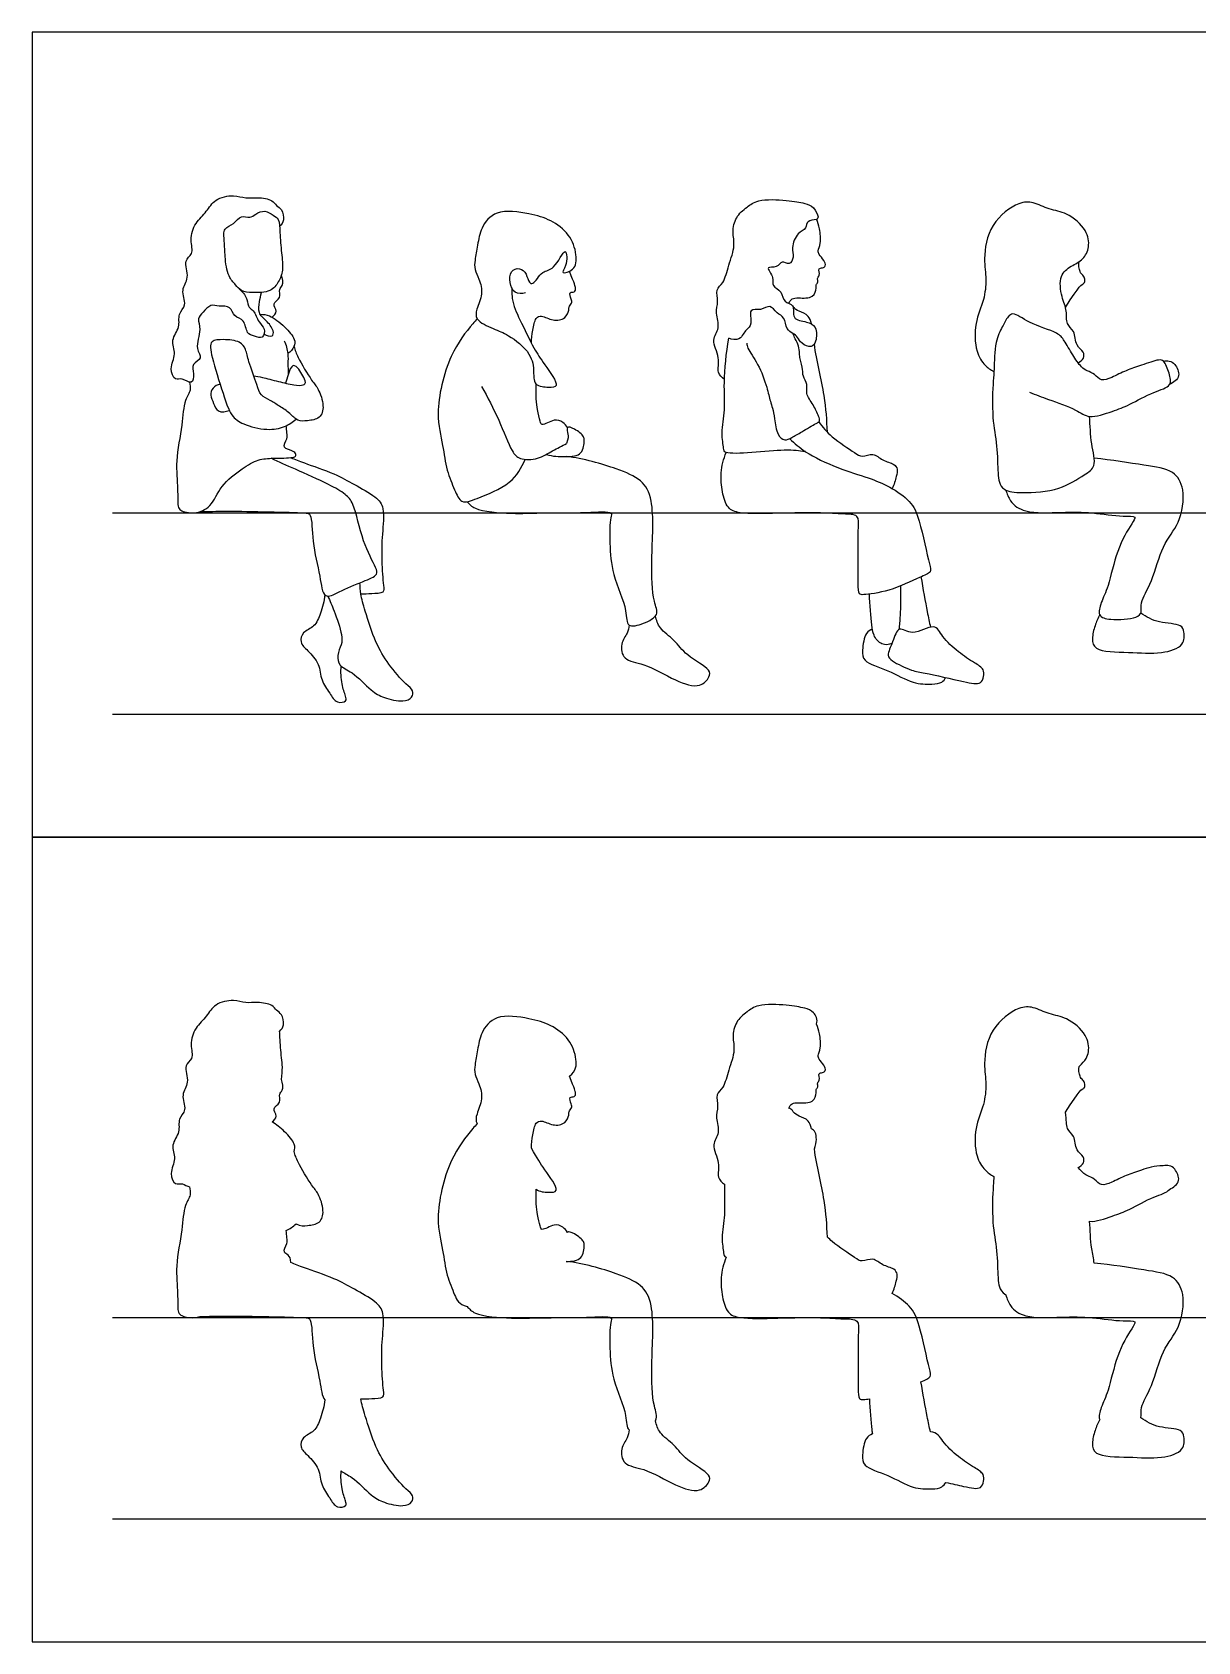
# Model space of a CAD drawing. Header units: millimetres. Extents: x 11.2 to 50.9, y -0.3 to 14.1.
# Drawn here: x 24.38 to 26.587, y 4.306 to 7.354 of the extents above; entities that cross this region are included whole.
import ezdxf

# ---------------------------------------------------------------- set-up
doc = ezdxf.new("R2010")
doc.units = ezdxf.units.MM
for name, color, linetype, true_color in [('AG-DIAGRAM', 7, 'Continuous', 0xfecc66), ('AG-GUIDE', 7, 'Continuous', 0xcccccc), ('AG-OUTLINE', 7, 'Continuous', 0x8000ff), ('AG-PEOPLE', 7, 'Continuous', 0x66ccff), ('X-VPRT', 6, 'Continuous', 0xff00ff)]:
    doc.layers.add(name, color=color, linetype=linetype, true_color=true_color)

msp = doc.modelspace()

# ---------------------------------------------------------------- linework, layer by layer
at = {"layer": 'AG-DIAGRAM'}
for p, q in [((24.5327, 6.0628), (30.246, 6.0628)), ((24.5327, 4.5388), (30.246, 4.5388))]:
    msp.add_line(p, q, dxfattribs=at)
at = {"layer": 'AG-GUIDE'}
for p, q in [((24.5327, 6.4438), (30.246, 6.4438)), ((24.5327, 4.9198), (30.246, 4.9198))]:
    msp.add_line(p, q, dxfattribs=at)
at = {"layer": 'AG-OUTLINE'}
for points, knots in [([(24.8489, 5.4619), (24.8523, 5.4653), (24.8588, 5.4735), (24.854, 5.4948), (24.8424, 5.5011), (24.8353, 5.5134), (24.8067, 5.5177), (24.7847, 5.5147), (24.7617, 5.5228), (24.7254, 5.5153), (24.7113, 5.4896), (24.6881, 5.4694), (24.6783, 5.4376), (24.687, 5.4093), (24.6654, 5.3982), (24.6801, 5.3641), (24.66, 5.3428), (24.6749, 5.3127), (24.6549, 5.2966), (24.6619, 5.2706), (24.6413, 5.2473), (24.6545, 5.2203), (24.6391, 5.1946), (24.6499, 5.169), (24.6635, 5.176), (24.6741, 5.1683), (24.678, 5.1672)], [-11.726456, -11.726456, -11.726456, -11.726456, -11.509169, -11.257036, -11.055229, -10.849637, -10.55158, -10.279229, -10.000202, -9.666625, -9.363509, -9.04881, -8.72272, -8.43186, -8.192067, -7.87464, -7.584102, -7.283149, -7.0217, -6.742921, -6.443551, -6.151564, -5.844576, -5.583338, -5.377311, -5.193443, -5.193443, -5.193443, -5.193443]), ([(25.398, 5.3773), (25.4104, 5.3873), (25.4123, 5.4101), (25.3987, 5.4485), (25.3621, 5.4755), (25.3221, 5.4867), (25.258, 5.4963), (25.2293, 5.4602), (25.224, 5.4277), (25.2186, 5.3985), (25.2169, 5.3824), (25.2236, 5.3688), (25.23, 5.353), (25.2342, 5.334), (25.2217, 5.3062), (25.2195, 5.2925), (25.2231, 5.2871)], [3.245458, 3.245458, 3.245458, 3.245458, 3.557553, 3.92837, 4.311233, 4.697438, 5.151511, 5.522004, 5.860472, 6.174815, 6.423898, 6.631162, 6.631162, 6.940778, 7.261628, 7.512096, 7.512096, 7.512096, 7.512096]), ([(25.8656, 5.4757), (25.8681, 5.4846), (25.8605, 5.4998), (25.8425, 5.5066), (25.8111, 5.5117), (25.7555, 5.5149), (25.7313, 5.497), (25.712, 5.4811), (25.7053, 5.4516), (25.7122, 5.4253), (25.6987, 5.3891), (25.6909, 5.3554), (25.6737, 5.3429), (25.6802, 5.319), (25.6733, 5.298), (25.6841, 5.2692), (25.6641, 5.2473), (25.6844, 5.2139), (25.6756, 5.1853), (25.6864, 5.1759), (25.691, 5.1723)], [-5.666996, -5.666996, -5.666996, -5.666996, -5.400952, -5.13649, -4.784485, -4.399247, -4.13331, -3.779864, -3.434209, -3.128788, -2.749386, -2.39143, -2.131269, -1.848256, -1.559877, -1.238622, -0.9357, -0.574819, -0.255823, 0, 0, 0, 0]), ([(26.3628, 5.3955), (26.3752, 5.4066), (26.3832, 5.4236), (26.3782, 5.4568), (26.3402, 5.4893), (26.3065, 5.4932), (26.276, 5.509), (26.2464, 5.5091), (26.1912, 5.468), (26.181, 5.4016), (26.1877, 5.3624), (26.1833, 5.3222), (26.1638, 5.2794), (26.1654, 5.226), (26.1831, 5.1987), (26.1952, 5.1904), (26.2014, 5.1872)], [2.890853, 2.890853, 2.890853, 2.890853, 3.214872, 3.576502, 4.018554, 4.396553, 4.763483, 5.101546, 5.616791, 6.136777, 6.542815, 6.943063, 7.388303, 7.853242, 8.211267, 8.505329, 8.505329, 8.505329, 8.505329]), ([(24.8521, 5.3705), (24.8552, 5.389), (24.8524, 5.4125), (24.8494, 5.4424), (24.8491, 5.4583), (24.8489, 5.4619)], [1.0423197, 1.0423197, 1.0423197, 1.0423197, 1.4128701, 1.8143079, 1.9465534, 1.9465534, 1.9465534, 1.9465534]), ([(25.8129, 5.3166), (25.8142, 5.3198), (25.8187, 5.3265), (25.8319, 5.3272), (25.8603, 5.3247), (25.8655, 5.3452), (25.8636, 5.3515), (25.8698, 5.3568), (25.8653, 5.3638), (25.8732, 5.3688), (25.8676, 5.3836), (25.8771, 5.383), (25.8841, 5.3873), (25.8797, 5.3987), (25.8699, 5.4085), (25.8677, 5.4163), (25.8745, 5.4307), (25.8716, 5.4579), (25.8679, 5.4698), (25.8656, 5.4757)], [0, 0, 0, 0, 0.190342, 0.405897, 0.708644, 0.95411, 1.102033, 1.253691, 1.402177, 1.563909, 1.770117, 1.92412, 2.077811, 2.271311, 2.496061, 2.654726, 2.885484, 3.195786, 3.45692, 3.45692, 3.45692, 3.45692]), ([(26.3369, 5.3087), (26.3634, 5.352), (26.3729, 5.3521), (26.3747, 5.3626), (26.3695, 5.3699), (26.363, 5.3761), (26.3614, 5.3894), (26.3628, 5.3955)], [0, 0, 0, 0, 0.433533, 0.812742, 1.194086, 1.585863, 2.155226, 2.155226, 2.155226, 2.155226]), ([(24.8344, 5.2903), (24.838, 5.2931), (24.8468, 5.3011), (24.8324, 5.3166), (24.8535, 5.3257), (24.8461, 5.3441), (24.8562, 5.3491), (24.8549, 5.3643), (24.8521, 5.3705)], [0, 0, 0, 0, 0.211976, 0.428485, 0.659012, 0.883193, 1.051899, 1.309487, 1.309487, 1.309487, 1.309487]), ([(25.3258, 5.2409), (25.3257, 5.2493), (25.3278, 5.2649), (25.3323, 5.2893), (25.3457, 5.2945), (25.3659, 5.282), (25.3903, 5.2861), (25.3971, 5.3031), (25.3957, 5.3096), (25.4029, 5.3169), (25.4012, 5.3241), (25.3959, 5.3391), (25.4082, 5.3365), (25.4102, 5.3461), (25.4074, 5.352), (25.398, 5.3773)], [0, 0, 0, 0, 0.341544, 0.667362, 0.891973, 1.215974, 1.539426, 1.809377, 1.979704, 2.179602, 2.369563, 2.60482, 2.792399, 2.97851, 3.195442, 3.195442, 3.195442, 3.195442]), ([(25.8211, 5.3092), (25.8209, 5.3102), (25.8195, 5.3138), (25.8158, 5.3155), (25.8129, 5.3166)], [-9.1586761, -9.1586761, -9.1586761, -9.1586761, -9.1167325, -8.9875516, -8.9875516, -8.9875516, -8.9875516]), ([(25.8559, 5.2775), (25.8545, 5.2835), (25.8496, 5.2965), (25.8318, 5.3001), (25.8248, 5.3065), (25.8211, 5.3092)], [1.3701373, 1.3701373, 1.3701373, 1.3701373, 1.5317293, 1.7974718, 2.0190786, 2.0190786, 2.0190786, 2.0190786]), ([(26.3606, 5.204), (26.3647, 5.2057), (26.3725, 5.212), (26.3722, 5.2258), (26.3548, 5.236), (26.3556, 5.265), (26.3366, 5.2765), (26.3393, 5.2934), (26.3369, 5.3087)], [0, 0, 0, 0, 0.245242, 0.469407, 0.751975, 1.093587, 1.38472, 1.70863, 1.70863, 1.70863, 1.70863]), ([(24.8761, 5.2345), (24.878, 5.2389), (24.8785, 5.2496), (24.8602, 5.2714), (24.8421, 5.286), (24.8344, 5.2903)], [-1.106599, -1.106599, -1.106599, -1.106599, -0.8951604, -0.5818001, -0.3003536, -0.3003536, -0.3003536, -0.3003536]), ([(25.2231, 5.2871), (25.2203, 5.2843), (25.205, 5.2668), (25.1669, 5.2185), (25.1421, 5.109), (25.1585, 5.0497), (25.164, 5.0003), (25.1796, 4.9651), (25.1879, 4.9448), (25.2038, 4.9409)], [3.49034, 3.49034, 3.49034, 3.49034, 3.606927, 4.125831, 4.759623, 5.232963, 5.651479, 6.031763, 6.33644, 6.33644, 6.33644, 6.33644]), ([(25.8613, 5.2392), (25.866, 5.2523), (25.8663, 5.2686), (25.8588, 5.2758), (25.8559, 5.2775)], [-10.344444, -10.344444, -10.344444, -10.344444, -9.9825927, -9.8191958, -9.8191958, -9.8191958, -9.8191958]), ([(24.8799, 5.0973), (24.8888, 5.0929), (24.9017, 5.0941), (24.9268, 5.0974), (24.9341, 5.1229), (24.9226, 5.1555), (24.9092, 5.1697), (24.8823, 5.2143), (24.8783, 5.2275), (24.8761, 5.2345)], [2.936165, 2.936165, 2.936165, 2.936165, 3.187736, 3.469323, 3.750444, 4.0864, 4.359098, 4.775023, 5.051033, 5.051033, 5.051033, 5.051033]), ([(25.3346, 5.163), (25.3412, 5.158), (25.3577, 5.1568), (25.3822, 5.1576), (25.3478, 5.2039), (25.337, 5.2204), (25.3258, 5.2409)], [5.622576, 5.622576, 5.622576, 5.622576, 5.880259, 6.108962, 6.523299, 6.909915, 6.909915, 6.909915, 6.909915]), ([(25.8861, 5.0723), (25.8849, 5.0956), (25.8827, 5.1416), (25.8657, 5.2079), (25.8613, 5.2392)], [0, 0, 0, 0, 0.498811, 1.093343, 1.093343, 1.093343, 1.093343]), ([(26.2014, 5.1872), (26.201, 5.1813), (26.1994, 5.1666), (26.1969, 5.0973), (26.208, 5.0497), (26.2085, 4.9963), (26.2108, 4.9784), (26.2161, 4.9677), (26.2239, 4.9627)], [8.910791, 8.910791, 8.910791, 8.910791, 9.156334, 9.691961, 10.170052, 10.630499, 10.904239, 11.165658, 11.165658, 11.165658, 11.165658]), ([(26.5219, 5.2072), (26.5051, 5.2081), (26.4796, 5.1983), (26.4521, 5.1901), (26.4256, 5.1763), (26.4043, 5.1678), (26.3925, 5.1828), (26.3777, 5.1883), (26.3707, 5.1928), (26.3606, 5.204)], [3.447909, 3.447909, 3.447909, 3.447909, 3.870024, 4.274155, 4.674339, 4.9989, 5.29411, 5.579377, 5.847013, 5.847013, 5.847013, 5.847013]), ([(26.5336, 5.1626), (26.5377, 5.1642), (26.545, 5.1695), (26.5544, 5.1793), (26.5454, 5.2024), (26.5336, 5.208), (26.5255, 5.2081), (26.5219, 5.2072)], [-1.1844, -1.1844, -1.1844, -1.1844, -0.953411, -0.733993, -0.437212, -0.212738, 0, 0, 0, 0]), ([(24.678, 5.1672), (24.6793, 5.1624), (24.6817, 5.1512), (24.6669, 5.1318), (24.6651, 5.0841), (24.6505, 5.0187), (24.6569, 4.9676), (24.655, 4.9328), (24.6608, 4.923), (24.6809, 4.9181), (24.6943, 4.9207), (24.6978, 4.9218)], [0, 0, 0, 0, 0.220991, 0.487954, 0.880535, 1.354433, 1.773886, 2.098309, 2.273328, 2.563596, 2.671734, 2.671734, 2.671734, 2.671734]), ([(25.3937, 5.0811), (25.3916, 5.085), (25.3854, 5.092), (25.3689, 5.0993), (25.3447, 5.0823), (25.3416, 5.0948), (25.3357, 5.1164), (25.3338, 5.1412), (25.3346, 5.163)], [0, 0, 0, 0, 0.218219, 0.464065, 0.757653, 0.923521, 1.2073, 1.589446, 1.589446, 1.589446, 1.589446]), ([(25.691, 5.1723), (25.6906, 5.147), (25.6936, 5.116), (25.6843, 5.0727), (25.6897, 5.043), (25.69, 5.0356), (25.6944, 5.0341)], [-2.376595, -2.376595, -2.376595, -2.376595, -1.932674, -1.525029, -1.195396, -1.005529, -1.005529, -1.005529, -1.005529]), ([(26.3826, 5.1022), (26.3945, 5.1011), (26.4267, 5.1126), (26.4585, 5.1237), (26.5012, 5.1492), (26.5291, 5.1561), (26.5336, 5.1626)], [1.205127, 1.205127, 1.205127, 1.205127, 1.622742, 2.003065, 2.455544, 2.815055, 2.815055, 2.815055, 2.815055]), ([(26.3912, 5.023), (26.3903, 5.0313), (26.3838, 5.0583), (26.3836, 5.085), (26.3826, 5.1022)], [12.9644962, 12.9644962, 12.9644962, 12.9644962, 13.2122747, 13.6689873, 13.6689873, 13.6689873, 13.6689873]), ([(24.8698, 5.0242), (24.8704, 5.0389), (24.8505, 5.0407), (24.8647, 5.0604), (24.8624, 5.0708), (24.8621, 5.0802), (24.8614, 5.0847)], [4.621236, 4.621236, 4.621236, 4.621236, 4.980573, 5.307881, 5.577554, 5.875663, 5.875663, 5.875663, 5.875663]), ([(25.3916, 5.0262), (25.4026, 5.0263), (25.4236, 5.028), (25.426, 5.0566), (25.4256, 5.0643), (25.409, 5.079), (25.3955, 5.0833), (25.3937, 5.0811)], [0.360427, 0.360427, 0.360427, 0.360427, 0.664848, 0.944227, 1.104119, 1.376343, 1.590952, 1.590952, 1.590952, 1.590952]), ([(26.0087, 4.9657), (26.0123, 4.9729), (26.0167, 4.988), (26.0195, 5.0022), (26.0124, 5.0137), (25.9896, 5.0178), (25.9734, 5.0349), (25.951, 5.0239), (25.937, 5.0347), (25.9032, 5.056), (25.8889, 5.0695), (25.8861, 5.0723)], [-2.580484, -2.580484, -2.580484, -2.580484, -2.287124, -2.065512, -1.865917, -1.583523, -1.306072, -1.038569, -0.798274, -0.369231, -0.255051, -0.255051, -0.255051, -0.255051]), ([(25.6944, 5.0341), (25.6893, 5.0219), (25.6828, 4.9958), (25.6861, 4.9603), (25.6956, 4.9272), (25.7225, 4.917), (25.7937, 4.9189), (25.8716, 4.9208), (25.9131, 4.917), (25.9467, 4.9178), (25.9441, 4.8888), (25.9442, 4.8445), (25.9442, 4.7893), (25.9448, 4.7648), (25.9526, 4.7646), (25.9616, 4.7654), (25.966, 4.766)], [-9.150335, -9.150335, -9.150335, -9.150335, -8.774698, -8.414053, -8.081251, -7.78557, -7.280393, -6.743749, -6.350392, -6.047385, -5.769308, -5.358027, -4.902999, -4.637242, -4.468983, -4.342406, -4.342406, -4.342406, -4.342406]), ([(25.0027, 4.7659), (25.0095, 4.7657), (25.0216, 4.7668), (25.048, 4.7668), (25.0447, 4.7843), (25.0415, 4.8313), (25.0423, 4.8777), (25.0489, 4.9284), (25.0309, 4.9518), (24.9885, 4.974), (24.9539, 4.9946), (24.8952, 5.0138), (24.8784, 5.0208), (24.8698, 5.0242)], [-3.727956, -3.727956, -3.727956, -3.727956, -3.469058, -3.204562, -3.00198, -2.609917, -2.202536, -1.806239, -1.509386, -1.122597, -0.743984, -0.301656, 0, 0, 0, 0]), ([(25.5604, 4.7244), (25.5648, 4.734), (25.5542, 4.7556), (25.5517, 4.8317), (25.5598, 4.9413), (25.5348, 4.9839), (25.4848, 5.0048), (25.4239, 5.0229), (25.3916, 5.0262)], [4.473705, 4.473705, 4.473705, 4.473705, 4.76844, 5.288501, 5.906772, 6.292575, 6.71223, 7.290959, 7.290959, 7.290959, 7.290959]), ([(26.4792, 4.7298), (26.481, 4.7366), (26.4773, 4.7518), (26.5018, 4.7876), (26.5199, 4.8622), (26.5551, 4.8984), (26.5647, 4.9637), (26.5416, 5.0024), (26.4875, 5.009), (26.4242, 5.0201), (26.3912, 5.023)], [5.06158, 5.06158, 5.06158, 5.06158, 5.321966, 5.722078, 6.15485, 6.59153, 7.079137, 7.4602, 7.922338, 8.460057, 8.460057, 8.460057, 8.460057]), ([(25.2038, 4.9409), (25.2085, 4.9362), (25.2175, 4.9235), (25.2919, 4.9174), (25.3418, 4.9202), (25.4236, 4.9193), (25.4807, 4.9237), (25.4738, 4.9087), (25.4739, 4.8583), (25.4773, 4.8037), (25.5077, 4.7387), (25.5052, 4.7112), (25.5108, 4.7071)], [0, 0, 0, 0, 0.259227, 0.738816, 1.168228, 1.706862, 2.100233, 2.270118, 2.672548, 3.118304, 3.609754, 3.913606, 3.913606, 3.913606, 3.913606]), ([(26.0632, 4.7985), (26.0716, 4.802), (26.0842, 4.8069), (26.0776, 4.8252), (26.0615, 4.9064), (26.0457, 4.9412), (26.0207, 4.9588), (26.0087, 4.9657)], [-3.553733, -3.553733, -3.553733, -3.553733, -3.295725, -3.062938, -2.52017, -2.132901, -1.774455, -1.774455, -1.774455, -1.774455]), ([(26.2239, 4.9627), (26.2258, 4.9559), (26.2332, 4.9374), (26.2619, 4.9176), (26.3312, 4.9213), (26.3858, 4.9214), (26.4411, 4.912), (26.4737, 4.9151), (26.4597, 4.8961), (26.4339, 4.8524), (26.4185, 4.7791), (26.4045, 4.752), (26.3991, 4.7326), (26.4016, 4.727)], [0.082715, 0.082715, 0.082715, 0.082715, 0.319246, 0.678247, 1.188924, 1.669118, 2.137363, 2.426393, 2.655899, 3.102576, 3.525056, 3.869363, 4.15842, 4.15842, 4.15842, 4.15842]), ([(24.6978, 4.9218), (24.7155, 4.9224), (24.7443, 4.9237), (24.8925, 4.9206), (24.9106, 4.9183), (24.9095, 4.8611), (24.9253, 4.8063), (24.9289, 4.7698), (24.9345, 4.7644)], [0, 0, 0, 0, 0.418277, 1.103751, 1.314226, 1.715721, 2.186521, 2.513192, 2.513192, 2.513192, 2.513192]), ([(26.0812, 4.7033), (26.079, 4.7131), (26.0747, 4.7327), (26.0666, 4.7765), (26.0632, 4.7985)], [-0.8156711, -0.8156711, -0.8156711, -0.8156711, -0.4879871, 0, 0, 0, 0]), ([(24.9345, 4.7644), (24.9333, 4.7526), (24.9267, 4.7302), (24.9162, 4.7033), (24.8922, 4.6952), (24.8858, 4.6736), (24.9031, 4.6584), (24.9255, 4.6341), (24.926, 4.6023), (24.9438, 4.5794), (24.9551, 4.5582), (24.9767, 4.562), (24.9736, 4.5738), (24.9653, 4.5964), (24.9645, 4.6184), (24.9654, 4.6297)], [0, 0, 0, 0, 0.342366, 0.641843, 0.917183, 1.157609, 1.421065, 1.746866, 2.061937, 2.370125, 2.640354, 2.865532, 3.035199, 3.317185, 3.65041, 3.65041, 3.65041, 3.65041]), ([(24.9654, 4.6297), (24.9704, 4.6251), (24.9896, 4.6179), (25.0213, 4.5824), (25.0456, 4.5693), (25.0813, 4.5608), (25.1005, 4.5687), (25.1028, 4.5844), (25.0855, 4.5957), (25.0537, 4.6346), (25.0297, 4.6734), (25.0111, 4.7326), (25.0043, 4.7566), (25.0027, 4.7659)], [1.507328, 1.507328, 1.507328, 1.507328, 1.76925, 2.167562, 2.476063, 2.81666, 3.061183, 3.256432, 3.502836, 3.90522, 4.304616, 4.753817, 5.084867, 5.084867, 5.084867, 5.084867]), ([(25.966, 4.766), (25.9655, 4.7465), (25.9693, 4.7171), (25.9708, 4.702), (25.9711, 4.6996)], [-1.2658916, -1.2658916, -1.2658916, -1.2658916, -0.8096652, -0.7121604, -0.7121604, -0.7121604, -0.7121604]), ([(25.5108, 4.7071), (25.5098, 4.702), (25.5082, 4.6912), (25.4927, 4.6722), (25.4992, 4.6383), (25.5419, 4.6355), (25.5957, 4.6018), (25.6435, 4.5862), (25.6634, 4.608), (25.6645, 4.625), (25.6171, 4.649), (25.5982, 4.6788), (25.5671, 4.6997), (25.5623, 4.7165), (25.5604, 4.7244)], [0, 0, 0, 0, 0.227938, 0.506729, 0.805037, 1.158823, 1.629547, 2.022167, 2.301804, 2.507844, 2.910231, 3.266289, 3.606892, 3.891521, 3.891521, 3.891521, 3.891521]), ([(26.4016, 4.727), (26.398, 4.7203), (26.3922, 4.7062), (26.3862, 4.6819), (26.3917, 4.6558), (26.4596, 4.6567), (26.5152, 4.6514), (26.5623, 4.6659), (26.5621, 4.6941), (26.5564, 4.7103), (26.5117, 4.7097), (26.4903, 4.7229), (26.4792, 4.7298)], [0, 0, 0, 0, 0.292828, 0.597827, 0.868491, 1.345528, 1.830144, 2.225585, 2.518394, 2.745866, 3.132338, 3.516288, 3.516288, 3.516288, 3.516288]), ([(25.9711, 4.6996), (25.9669, 4.6975), (25.9567, 4.6932), (25.9515, 4.6594), (25.953, 4.6363), (26.0033, 4.6223), (26.0458, 4.5956), (26.0825, 4.5948), (26.103, 4.5972), (26.1082, 4.6045), (26.1102, 4.6078)], [0, 0, 0, 0, 0.224328, 0.562881, 0.828417, 1.239177, 1.673381, 2.029241, 2.28993, 2.492911, 2.492911, 2.492911, 2.492911]), ([(26.1102, 4.6078), (26.1218, 4.6052), (26.1512, 4.5985), (26.1771, 4.5932), (26.1819, 4.6099), (26.1833, 4.6246), (26.1627, 4.6364), (26.1332, 4.656), (26.104, 4.683), (26.0945, 4.7029), (26.0812, 4.7033)], [-4.214813, -4.214813, -4.214813, -4.214813, -3.979927, -3.633829, -3.412934, -3.192774, -2.911749, -2.539686, -2.146019, -1.836282, -1.836282, -1.836282, -1.836282])]:
    msp.add_open_spline(points, degree=3, knots=knots, dxfattribs=at)
msp.add_open_spline([(24.8614, 5.0847), (24.8683, 5.088), (24.8744, 5.0923), (24.8799, 5.0973)], degree=3, dxfattribs=at)
at = {"layer": 'AG-PEOPLE'}
for points, knots in [([(24.7724, 6.8677), (24.7808, 6.8597), (24.7885, 6.8488), (24.7891, 6.8315), (24.8011, 6.8276), (24.808, 6.804), (24.8224, 6.7941), (24.8184, 6.772), (24.8006, 6.7786), (24.7851, 6.7826), (24.784, 6.8105), (24.7614, 6.8139), (24.7569, 6.8365), (24.7342, 6.8339), (24.7177, 6.8398), (24.7041, 6.8233), (24.6916, 6.8114), (24.7022, 6.7906), (24.6868, 6.7555), (24.7056, 6.7361), (24.6804, 6.726), (24.6879, 6.7082), (24.6837, 6.6841), (24.6646, 6.7006), (24.6499, 6.693), (24.6391, 6.7186), (24.6545, 6.7443), (24.6413, 6.7713), (24.6619, 6.7946), (24.6549, 6.8206), (24.6749, 6.8367), (24.66, 6.8668), (24.6801, 6.8881), (24.6654, 6.9222), (24.687, 6.9333), (24.6783, 6.9616), (24.6881, 6.9934), (24.7113, 7.0136), (24.7254, 7.0393), (24.7617, 7.0468), (24.7847, 7.0387), (24.8067, 7.0417), (24.8353, 7.0374), (24.8424, 7.0251), (24.854, 7.0188), (24.8588, 6.9975), (24.8523, 6.9893), (24.8489, 6.9859)], [0, 0, 0, 0, 0.258252, 0.480818, 0.666477, 0.941068, 1.177803, 1.40259, 1.623732, 1.844538, 2.117931, 2.367483, 2.611451, 2.86481, 3.094872, 3.346804, 3.570602, 3.827302, 4.171792, 4.420315, 4.662143, 4.903182, 5.136944, 5.377311, 5.583338, 5.844576, 6.151564, 6.443551, 6.742921, 7.0217, 7.283149, 7.584102, 7.87464, 8.192067, 8.43186, 8.72272, 9.04881, 9.363509, 9.666625, 10.000202, 10.279229, 10.55158, 10.849637, 11.055229, 11.257036, 11.509169, 11.726456, 11.726456, 11.726456, 11.726456]), ([(24.7765, 6.8649), (24.7819, 6.8619), (24.7987, 6.8604), (24.832, 6.8607), (24.8474, 6.881), (24.8563, 6.9035), (24.8524, 6.9365), (24.8488, 6.9727), (24.8491, 7.0001), (24.8363, 7.0073), (24.8216, 7.0179), (24.803, 7.0104), (24.793, 7.0009), (24.7747, 7.0087), (24.7632, 6.9892), (24.7408, 6.9843), (24.7449, 6.9563), (24.7449, 6.9298), (24.75, 6.8913), (24.7653, 6.8761), (24.7719, 6.8674), (24.7765, 6.8649)], [0, 0, 0, 0, 0.270934, 0.594835, 0.870296, 1.146835, 1.474556, 1.829593, 2.114691, 2.321187, 2.556756, 2.801625, 3.007464, 3.232882, 3.487184, 3.737608, 4.01336, 4.322233, 4.672614, 4.934479, 5.15888, 5.15888, 5.15888, 5.15888]), ([(25.3143, 6.8601), (25.308, 6.8585), (25.2922, 6.8583), (25.2838, 6.8794), (25.2845, 6.9019), (25.3038, 6.9094), (25.3172, 6.8967), (25.3198, 6.8798), (25.3301, 6.8752), (25.3459, 6.9044), (25.3692, 6.9014), (25.3928, 6.9565), (25.3936, 6.9106), (25.3791, 6.8949), (25.4097, 6.9029), (25.4123, 6.9341), (25.3987, 6.9725), (25.3621, 6.9995), (25.3221, 7.0107), (25.258, 7.0203), (25.2293, 6.9842), (25.224, 6.9517), (25.2186, 6.9225), (25.2169, 6.9064), (25.2236, 6.8928), (25.23, 6.877), (25.2342, 6.858), (25.2217, 6.8302), (25.2181, 6.8081), (25.2554, 6.7913), (25.2823, 6.7816), (25.3261, 6.7476), (25.3308, 6.712), (25.3293, 6.6954), (25.3346, 6.687)], [0, 0, 0, 0, 0.258634, 0.522155, 0.787809, 1.021653, 1.258926, 1.495925, 1.647492, 1.95451, 2.23712, 2.590086, 2.89116, 3.110344, 3.36385, 3.675743, 4.04632, 4.428935, 4.814889, 5.268668, 5.638921, 5.977169, 6.291309, 6.54023, 6.74736, 6.74736, 7.056775, 7.377417, 7.627723, 7.975926, 8.307081, 8.72923, 9.077784, 9.329612, 9.329612, 9.329612, 9.329612]), ([(25.691, 6.6963), (25.6864, 6.6999), (25.6756, 6.7093), (25.6844, 6.7379), (25.6641, 6.7713), (25.6841, 6.7932), (25.6733, 6.822), (25.6802, 6.843), (25.6737, 6.8669), (25.6909, 6.8794), (25.6987, 6.9131), (25.7122, 6.9493), (25.7053, 6.9756), (25.712, 7.0051), (25.7313, 7.021), (25.7555, 7.0389), (25.8111, 7.0357), (25.8425, 7.0306), (25.8605, 7.0238), (25.8703, 7.0043), (25.8654, 6.9978), (25.8459, 6.9983), (25.8468, 6.9809), (25.8282, 6.9745), (25.8171, 6.9457), (25.8236, 6.9296), (25.815, 6.9108), (25.7987, 6.9232), (25.7919, 6.9061), (25.7663, 6.9121), (25.7866, 6.8889), (25.7791, 6.8728), (25.8014, 6.8639), (25.8019, 6.8411), (25.8259, 6.8399), (25.817, 6.8088), (25.8474, 6.8063), (25.8664, 6.7973), (25.8658, 6.7684), (25.8564, 6.7554), (25.836, 6.7636), (25.8307, 6.7763), (25.8239, 6.7813), (25.8207, 6.7836)], [0, 0, 0, 0, 0.250056, 0.561861, 0.914606, 1.210699, 1.524712, 1.80659, 2.083223, 2.337519, 2.687406, 3.058254, 3.35679, 3.694653, 4.04013, 4.300073, 4.676626, 5.020695, 5.279196, 5.539242, 5.684989, 5.923726, 6.136204, 6.38636, 6.703314, 6.956307, 7.183709, 7.402022, 7.624515, 7.856594, 8.122216, 8.353251, 8.613078, 8.873904, 9.116733, 9.396775, 9.692147, 9.956068, 10.259179, 10.474976, 10.729739, 10.950614, 11.156413, 11.156413, 11.156413, 11.156413]), ([(26.3606, 6.728), (26.3647, 6.7297), (26.3725, 6.736), (26.3722, 6.7498), (26.3548, 6.76), (26.3556, 6.789), (26.3366, 6.8005), (26.3409, 6.8273), (26.3284, 6.8521), (26.324, 6.8936), (26.347, 6.9115), (26.3713, 6.9224), (26.3832, 6.9476), (26.3782, 6.9808), (26.3402, 7.0133), (26.3065, 7.0172), (26.276, 7.033), (26.2464, 7.0331), (26.1912, 6.992), (26.181, 6.9256), (26.1877, 6.8864), (26.1833, 6.8462), (26.1638, 6.8034), (26.1654, 6.75), (26.1831, 6.7227), (26.1952, 6.7144), (26.2014, 6.7112)], [0, 0, 0, 0, 0.232177, 0.4444, 0.711915, 1.035329, 1.310952, 1.617607, 1.958511, 2.349729, 2.674812, 2.997462, 3.315328, 3.670091, 4.10375, 4.474571, 4.834534, 5.166177, 5.67164, 6.181751, 6.580079, 6.972727, 7.409513, 7.865624, 8.216851, 8.505329, 8.505329, 8.505329, 8.505329]), ([(25.8129, 6.8406), (25.8142, 6.8438), (25.8187, 6.8505), (25.8319, 6.8512), (25.8603, 6.8487), (25.8655, 6.8692), (25.8636, 6.8755), (25.8698, 6.8808), (25.8653, 6.8878), (25.8732, 6.8928), (25.8676, 6.9076), (25.8771, 6.907), (25.8841, 6.9113), (25.8797, 6.9227), (25.8699, 6.9325), (25.8677, 6.9403), (25.8745, 6.9547), (25.8716, 6.9819), (25.8679, 6.9938), (25.8656, 6.9997)], [0, 0, 0, 0, 0.190342, 0.405897, 0.708644, 0.95411, 1.102033, 1.253691, 1.402177, 1.563909, 1.770117, 1.92412, 2.077811, 2.271311, 2.496061, 2.654726, 2.885484, 3.195786, 3.45692, 3.45692, 3.45692, 3.45692]), ([(26.3369, 6.8327), (26.3634, 6.876), (26.3729, 6.8761), (26.3747, 6.8866), (26.3695, 6.8939), (26.363, 6.9001), (26.3614, 6.9134), (26.3628, 6.9195)], [0, 0, 0, 0, 0.433533, 0.812742, 1.194086, 1.585863, 2.155226, 2.155226, 2.155226, 2.155226]), ([(24.8344, 6.8143), (24.838, 6.8171), (24.8468, 6.8251), (24.8324, 6.8406), (24.8535, 6.8497), (24.8461, 6.8681), (24.8562, 6.8731), (24.8549, 6.8883), (24.8521, 6.8945)], [0, 0, 0, 0, 0.211976, 0.428485, 0.659012, 0.883193, 1.051899, 1.309487, 1.309487, 1.309487, 1.309487]), ([(25.3258, 6.7649), (25.3257, 6.7733), (25.3278, 6.7889), (25.3323, 6.8133), (25.3457, 6.8185), (25.3659, 6.806), (25.3903, 6.8101), (25.3971, 6.8271), (25.3957, 6.8336), (25.4029, 6.8409), (25.4012, 6.8481), (25.3959, 6.8631), (25.4082, 6.8605), (25.4102, 6.8701), (25.4074, 6.876), (25.398, 6.9013)], [0, 0, 0, 0, 0.341544, 0.667362, 0.891973, 1.215974, 1.539426, 1.809377, 1.979704, 2.179602, 2.369563, 2.60482, 2.792399, 2.97851, 3.195442, 3.195442, 3.195442, 3.195442]), ([(24.8194, 6.7819), (24.8237, 6.7792), (24.8368, 6.7752), (24.8381, 6.7905), (24.8237, 6.8082), (24.8074, 6.8214), (24.8109, 6.8437), (24.8127, 6.8553), (24.8145, 6.8611)], [0, 0, 0, 0, 0.224641, 0.405028, 0.680056, 0.935942, 1.193767, 1.438006, 1.438006, 1.438006, 1.438006]), ([(25.2882, 6.87), (25.2882, 6.8597), (25.2898, 6.8389), (25.3033, 6.8104), (25.3305, 6.7542), (25.3478, 6.7279), (25.3822, 6.6816), (25.3577, 6.6808), (25.3412, 6.682), (25.3346, 6.687)], [-7.851767, -7.851767, -7.851767, -7.851767, -7.72327, -7.327342, -6.864995, -6.491869, -6.09199, -5.871267, -5.622576, -5.622576, -5.622576, -5.622576]), ([(25.8207, 6.7836), (25.8166, 6.7859), (25.8074, 6.7909), (25.8059, 6.8149), (25.79, 6.8207), (25.7776, 6.8401), (25.7608, 6.8254), (25.735, 6.8328), (25.7453, 6.8009), (25.7326, 6.7909), (25.7263, 6.7821), (25.7201, 6.7704), (25.705, 6.7716), (25.6991, 6.7744)], [0, 0, 0, 0, 0.224048, 0.496612, 0.736414, 0.990451, 1.245238, 1.499275, 1.790177, 2.019686, 2.215962, 2.419462, 2.683649, 2.683649, 2.683649, 2.683649]), ([(25.8559, 6.8015), (25.8545, 6.8075), (25.8496, 6.8205), (25.8318, 6.8241), (25.8248, 6.8305), (25.8211, 6.8332)], [1.3701373, 1.3701373, 1.3701373, 1.3701373, 1.5317293, 1.7974718, 2.0190786, 2.0190786, 2.0190786, 2.0190786]), ([(24.8122, 6.8198), (24.8181, 6.8196), (24.8309, 6.8188), (24.8589, 6.797), (24.8785, 6.7736), (24.8778, 6.758), (24.8693, 6.7484), (24.8643, 6.7455)], [0, 0, 0, 0, 0.241521, 0.5818, 0.89516, 1.106599, 1.346557, 1.346557, 1.346557, 1.346557]), ([(25.2231, 6.8111), (25.2203, 6.8083), (25.205, 6.7908), (25.1669, 6.7425), (25.1421, 6.633), (25.1585, 6.5737), (25.164, 6.5243), (25.1796, 6.4891), (25.1918, 6.4591), (25.2254, 6.472), (25.2889, 6.4967), (25.3068, 6.5289), (25.314, 6.5449)], [3.49034, 3.49034, 3.49034, 3.49034, 3.601736, 4.097534, 4.703104, 5.155368, 5.555248, 5.918599, 6.20971, 6.521679, 6.997274, 7.416193, 7.416193, 7.416193, 7.416193]), ([(26.2687, 6.672), (26.2807, 6.6675), (26.3035, 6.6582), (26.3572, 6.641), (26.3807, 6.6201), (26.4267, 6.6366), (26.4585, 6.6477), (26.5014, 6.6733), (26.5395, 6.6826), (26.5336, 6.7084), (26.5245, 6.7321), (26.5123, 6.7349), (26.4796, 6.7223), (26.4521, 6.7141), (26.4256, 6.7003), (26.4043, 6.6918), (26.3925, 6.7068), (26.3777, 6.7123), (26.3658, 6.7198), (26.3498, 6.7431), (26.3351, 6.7702), (26.3211, 6.7869), (26.2685, 6.801), (26.2386, 6.8247), (26.2311, 6.8183), (26.2242, 6.8099), (26.2169, 6.7953), (26.2023, 6.7675), (26.2022, 6.7147), (26.1995, 6.6942), (26.1969, 6.6213), (26.208, 6.5737), (26.2085, 6.5203), (26.2108, 6.5024), (26.2199, 6.484), (26.2579, 6.481), (26.3253, 6.4847), (26.3708, 6.515), (26.3972, 6.5311), (26.3838, 6.5764), (26.3836, 6.609), (26.3826, 6.6262)], [0, 0, 0, 0, 0.392904, 0.862572, 1.205127, 1.622742, 2.003065, 2.455544, 2.820482, 3.1131, 3.426056, 3.627172, 3.994543, 4.346261, 4.694545, 4.977014, 5.233938, 5.482208, 5.715134, 6.051146, 6.402009, 6.690629, 7.16096, 7.535308, 7.734888, 7.734888, 8.040619, 8.399454, 8.847356, 9.151443, 9.676401, 10.144969, 10.596244, 10.864531, 11.120743, 11.494826, 12.021686, 12.489347, 12.810179, 13.21251, 13.668987, 13.668987, 13.668987, 13.668987]), ([(24.8761, 6.7585), (24.8783, 6.7515), (24.8823, 6.7383), (24.9092, 6.6937), (24.9226, 6.6795), (24.9341, 6.6469), (24.9268, 6.6214), (24.9017, 6.6181), (24.8824, 6.6163), (24.8686, 6.6331), (24.8483, 6.6455), (24.8319, 6.6568), (24.8114, 6.6658), (24.8065, 6.6874), (24.7893, 6.7295), (24.7859, 6.7531), (24.7738, 6.7699), (24.7433, 6.7725), (24.7195, 6.7708), (24.7177, 6.7615), (24.7185, 6.7508), (24.7207, 6.7363), (24.7419, 6.6696), (24.7552, 6.628), (24.7801, 6.61), (24.8244, 6.599), (24.8584, 6.6052), (24.8735, 6.6155), (24.8799, 6.6213)], [-5.051033, -5.051033, -5.051033, -5.051033, -4.782665, -4.378255, -4.113106, -3.786452, -3.513114, -3.239323, -2.994717, -2.738499, -2.458488, -2.199126, -1.942935, -1.678989, -1.291453, -1.009721, -0.768374, -0.452439, -0.186297, 0, 0, 0.268584, 0.745793, 1.126403, 1.430139, 1.81352, 2.147609, 2.438928, 2.438928, 2.438928, 2.438928]), ([(24.8577, 6.7696), (24.861, 6.7619), (24.8655, 6.7456), (24.8642, 6.7264), (24.8649, 6.7131), (24.8652, 6.7065)], [0, 0, 0, 0, 0.2861735, 0.5378484, 0.7918742, 0.7918742, 0.7918742, 0.7918742]), ([(25.8445, 6.5597), (25.8312, 6.5609), (25.811, 6.5661), (25.6904, 6.5505), (25.6897, 6.567), (25.6843, 6.5967), (25.6936, 6.64), (25.6886, 6.6915), (25.6946, 6.7467), (25.6991, 6.7744)], [0, 0, 0, 0, 0.379033, 1.005529, 1.189942, 1.510107, 1.906042, 2.337213, 2.884572, 2.884572, 2.884572, 2.884572]), ([(25.7332, 6.7652), (25.7338, 6.7619), (25.7343, 6.7541), (25.7567, 6.7245), (25.7714, 6.6831), (25.7774, 6.6556), (25.7826, 6.6421), (25.7862, 6.6218), (25.7897, 6.592), (25.8047, 6.5789), (25.8197, 6.5867), (25.8371, 6.5971), (25.8637, 6.6125), (25.8726, 6.6173), (25.8692, 6.6277), (25.8599, 6.6489), (25.8439, 6.6687), (25.85, 6.6866), (25.8387, 6.7028), (25.8402, 6.7146), (25.8341, 6.7353), (25.8331, 6.7455), (25.8325, 6.7599), (25.8249, 6.773), (25.8222, 6.7801), (25.8207, 6.7836)], [0, 0, 0, 0, 0.189924, 0.545636, 0.95337, 1.265233, 1.486331, 1.757426, 2.08586, 2.325463, 2.550172, 2.830175, 3.163409, 3.333803, 3.510354, 3.803199, 4.098329, 4.342841, 4.593473, 4.801596, 5.073508, 5.26909, 5.491091, 5.722433, 5.923662, 5.923662, 5.923662, 5.923662]), ([(25.8861, 6.5963), (25.8849, 6.6196), (25.8827, 6.6656), (25.8657, 6.7319), (25.8613, 6.7632)], [0, 0, 0, 0, 0.498811, 1.093343, 1.093343, 1.093343, 1.093343]), ([(24.7999, 6.7033), (24.8053, 6.7024), (24.8164, 6.7005), (24.8468, 6.6922), (24.8742, 6.6858), (24.8933, 6.6842), (24.8998, 6.6908), (24.8921, 6.7039), (24.8867, 6.7152), (24.8728, 6.7282), (24.8651, 6.7066), (24.8613, 6.6944), (24.8602, 6.6892)], [0, 0, 0, 0, 0.233025, 0.553292, 0.867227, 1.108266, 1.252413, 1.462012, 1.680333, 1.883383, 2.138686, 2.327109, 2.327109, 2.327109, 2.327109]), ([(26.5219, 6.7312), (26.5255, 6.7321), (26.5336, 6.732), (26.5454, 6.7264), (26.5544, 6.7033), (26.545, 6.6935), (26.5377, 6.6882), (26.5336, 6.6866)], [0, 0, 0, 0, 0.212738, 0.437212, 0.733993, 0.953411, 1.1844, 1.1844, 1.1844, 1.1844]), ([(24.678, 6.6912), (24.6793, 6.6864), (24.6817, 6.6752), (24.6669, 6.6558), (24.6651, 6.6081), (24.6505, 6.5427), (24.6569, 6.4916), (24.655, 6.4568), (24.6608, 6.447), (24.6886, 6.4403), (24.7212, 6.4549), (24.7362, 6.4964), (24.7767, 6.5273), (24.8078, 6.5459), (24.8362, 6.5474), (24.8719, 6.5473), (24.8814, 6.5513), (24.8772, 6.5622), (24.8505, 6.5647), (24.8647, 6.5844), (24.8624, 6.5948), (24.8621, 6.6042), (24.8614, 6.6087)], [0, 0, 0, 0, 0.220991, 0.487954, 0.880535, 1.354433, 1.773886, 2.098309, 2.273328, 2.563596, 2.89243, 3.265174, 3.673188, 4.011935, 4.321697, 4.66351, 4.819566, 4.985103, 5.240209, 5.472575, 5.664025, 5.875663, 5.875663, 5.875663, 5.875663]), ([(24.7363, 6.6872), (24.7313, 6.6863), (24.721, 6.6815), (24.7167, 6.6657), (24.7243, 6.6515), (24.7305, 6.6326), (24.7473, 6.6351), (24.7536, 6.6378)], [0, 0, 0, 0, 0.22481, 0.440881, 0.671607, 0.908218, 1.166854, 1.166854, 1.166854, 1.166854]), ([(25.2313, 6.6833), (25.2427, 6.6622), (25.264, 6.6227), (25.2863, 6.5614), (25.3031, 6.5436), (25.3391, 6.5443), (25.3653, 6.5617), (25.3834, 6.5704), (25.3921, 6.5752)], [0, 0, 0, 0, 0.488144, 0.94629, 1.214667, 1.542192, 1.867415, 2.18236, 2.18236, 2.18236, 2.18236]), ([(25.3937, 6.6051), (25.3916, 6.609), (25.3854, 6.616), (25.3689, 6.6233), (25.3447, 6.6063), (25.3416, 6.6188), (25.3357, 6.6404), (25.3338, 6.6652), (25.3346, 6.687)], [0, 0, 0, 0, 0.218219, 0.464065, 0.757653, 0.923521, 1.2073, 1.589446, 1.589446, 1.589446, 1.589446]), ([(25.8697, 6.6161), (25.8773, 6.6059), (25.8922, 6.5869), (25.937, 6.5587), (25.951, 6.5479), (25.9734, 6.5589), (25.9896, 6.5418), (26.0124, 6.5377), (26.0195, 6.5262), (26.0167, 6.512), (26.0123, 6.4969), (26.0087, 6.4897)], [0, 0, 0, 0, 0.369231, 0.798274, 1.038569, 1.306072, 1.583523, 1.865917, 2.065512, 2.287124, 2.580484, 2.580484, 2.580484, 2.580484]), ([(25.3539, 6.5543), (25.3656, 6.5506), (25.389, 6.5495), (25.4235, 6.5516), (25.426, 6.5806), (25.4256, 6.5883), (25.409, 6.603), (25.3899, 6.6092), (25.3956, 6.5918), (25.3957, 6.5851), (25.3921, 6.5752)], [0, 0, 0, 0, 0.378214, 0.717922, 1.019475, 1.192058, 1.485888, 1.717531, 1.93929, 2.139497, 2.139497, 2.139497, 2.139497]), ([(25.8146, 6.5842), (25.824, 6.5752), (25.8438, 6.5574), (25.9053, 6.5275), (25.9629, 6.5109), (26.0037, 6.4942), (26.0451, 6.4665), (26.0615, 6.4304), (26.0776, 6.3492), (26.0844, 6.3305), (26.0572, 6.3209), (26.0055, 6.2946), (25.9567, 6.2885), (25.9448, 6.2888), (25.9442, 6.3133), (25.9442, 6.3685), (25.9441, 6.4128), (25.9467, 6.4418), (25.9131, 6.441), (25.8716, 6.4448), (25.7937, 6.4429), (25.7225, 6.441), (25.6956, 6.4512), (25.6861, 6.4843), (25.6828, 6.5198), (25.6893, 6.5459), (25.6944, 6.5581)], [0, 0, 0, 0, 0.37283, 0.864355, 1.330378, 1.728771, 2.132901, 2.52017, 3.062938, 3.295725, 3.5796, 4.053525, 4.468983, 4.637242, 4.902999, 5.358027, 5.769308, 6.047385, 6.350392, 6.743749, 7.280393, 7.78557, 8.081251, 8.414053, 8.774698, 9.150335, 9.150335, 9.150335, 9.150335]), ([(24.6978, 6.4458), (24.7155, 6.4464), (24.7443, 6.4477), (24.8925, 6.4446), (24.9106, 6.4423), (24.9095, 6.3851), (24.9257, 6.3291), (24.9304, 6.2778), (24.9641, 6.2958), (25.004, 6.3129), (25.0363, 6.3251), (25.03, 6.3426), (25.004, 6.3901), (24.9915, 6.4601), (24.9733, 6.4799), (24.9405, 6.4991), (24.8777, 6.5263), (24.8482, 6.5401), (24.8329, 6.547)], [0, 0, 0, 0, 0.418277, 1.103751, 1.314226, 1.715721, 2.186521, 2.540199, 2.834865, 3.236696, 3.544654, 3.749011, 4.175934, 4.660198, 4.943281, 5.290513, 5.765117, 6.171547, 6.171547, 6.171547, 6.171547]), ([(24.8698, 6.5482), (24.8784, 6.5448), (24.8952, 6.5378), (24.9539, 6.5186), (24.9885, 6.498), (25.0309, 6.4758), (25.0489, 6.4524), (25.0423, 6.4017), (25.0415, 6.3553), (25.0447, 6.3083), (25.048, 6.2908), (25.0216, 6.2908), (25.0095, 6.2897), (25.0027, 6.2899)], [0, 0, 0, 0, 0.301656, 0.743984, 1.122597, 1.509386, 1.806239, 2.202536, 2.609917, 3.00198, 3.204562, 3.469058, 3.727956, 3.727956, 3.727956, 3.727956]), ([(25.2038, 6.4649), (25.2085, 6.4602), (25.2175, 6.4475), (25.2919, 6.4414), (25.3418, 6.4442), (25.4236, 6.4433), (25.4807, 6.4477), (25.4738, 6.4327), (25.4739, 6.3823), (25.4773, 6.3277), (25.5077, 6.2627), (25.5042, 6.2246), (25.5388, 6.2337), (25.569, 6.2496), (25.5542, 6.2796), (25.5517, 6.3557), (25.5598, 6.4653), (25.5348, 6.5079), (25.4848, 6.5288), (25.4239, 6.5469), (25.3916, 6.5502)], [0, 0, 0, 0, 0.258639, 0.73714, 1.165578, 1.70299, 2.095469, 2.264968, 2.666485, 3.11123, 3.601566, 3.904728, 4.207426, 4.521574, 4.811301, 5.322526, 5.930291, 6.309539, 6.722063, 7.290959, 7.290959, 7.290959, 7.290959]), ([(26.2239, 6.4867), (26.2258, 6.4799), (26.2332, 6.4614), (26.2619, 6.4416), (26.3312, 6.4453), (26.3858, 6.4454), (26.4411, 6.436), (26.4737, 6.4391), (26.4597, 6.4201), (26.4339, 6.3764), (26.4185, 6.3031), (26.4044, 6.2759), (26.3965, 6.2473), (26.4234, 6.2402), (26.4702, 6.243), (26.4823, 6.2553), (26.4773, 6.2758), (26.5018, 6.3116), (26.5199, 6.3862), (26.5551, 6.4224), (26.5647, 6.4877), (26.5416, 6.5264), (26.4875, 6.533), (26.4241, 6.5441), (26.391, 6.5471)], [0.082715, 0.082715, 0.082715, 0.082715, 0.319246, 0.678247, 1.188924, 1.669118, 2.137363, 2.426393, 2.655899, 3.102576, 3.525056, 3.869363, 4.163407, 4.454069, 4.875319, 5.101569, 5.358891, 5.754295, 6.181975, 6.613516, 7.095386, 7.471965, 7.928665, 8.461064, 8.461064, 8.461064, 8.461064]), ([(24.9401, 6.2862), (24.9444, 6.2768), (24.9519, 6.259), (24.9681, 6.2136), (24.9666, 6.1944), (24.9568, 6.1743), (24.9611, 6.1522), (24.9885, 6.1432), (25.0213, 6.1064), (25.0456, 6.0933), (25.0813, 6.0848), (25.1005, 6.0927), (25.1028, 6.1084), (25.0855, 6.1197), (25.0537, 6.1586), (25.0297, 6.1974), (25.0111, 6.2566), (25.002, 6.2888), (25.0011, 6.3041), (25.0009, 6.3113)], [0, 0, 0, 0, 0.318317, 0.709623, 0.960348, 1.224044, 1.471917, 1.76925, 2.167562, 2.476063, 2.81666, 3.061183, 3.256432, 3.502836, 3.90522, 4.304616, 4.753817, 5.084867, 5.35049, 5.35049, 5.35049, 5.35049]), ([(26.0632, 6.3225), (26.0666, 6.3005), (26.0747, 6.2567), (26.079, 6.2371), (26.0812, 6.2273)], [0, 0, 0, 0, 0.4879871, 0.8156711, 0.8156711, 0.8156711, 0.8156711]), ([(24.9345, 6.2884), (24.9333, 6.2766), (24.9267, 6.2542), (24.9162, 6.2273), (24.8922, 6.2192), (24.8858, 6.1976), (24.9031, 6.1824), (24.9255, 6.1581), (24.926, 6.1263), (24.9438, 6.1034), (24.9551, 6.0822), (24.9767, 6.086), (24.9736, 6.0978), (24.9653, 6.1204), (24.9645, 6.1424), (24.9654, 6.1537)], [0, 0, 0, 0, 0.342366, 0.641843, 0.917183, 1.157609, 1.421065, 1.746866, 2.061937, 2.370125, 2.640354, 2.865532, 3.035199, 3.317185, 3.65041, 3.65041, 3.65041, 3.65041]), ([(26.0081, 6.1961), (26.0022, 6.1941), (25.9879, 6.1915), (25.9719, 6.2127), (25.9705, 6.232), (25.9655, 6.2705), (25.966, 6.29)], [0, 0, 0, 0, 0.25862, 0.54196, 0.809665, 1.265892, 1.265892, 1.265892, 1.265892]), ([(26.022, 6.2229), (26.0229, 6.2317), (26.0247, 6.2494), (26.0256, 6.2869), (26.025, 6.3056)], [0, 0, 0, 0, 0.3079887, 0.7556581, 0.7556581, 0.7556581, 0.7556581]), ([(25.5108, 6.2311), (25.5098, 6.226), (25.5082, 6.2152), (25.4927, 6.1962), (25.4992, 6.1623), (25.5419, 6.1595), (25.5957, 6.1258), (25.6435, 6.1102), (25.6634, 6.132), (25.6645, 6.149), (25.6171, 6.173), (25.5982, 6.2028), (25.5671, 6.2237), (25.5623, 6.2405), (25.5604, 6.2484)], [0, 0, 0, 0, 0.227938, 0.506729, 0.805037, 1.158823, 1.629547, 2.022167, 2.301804, 2.507844, 2.910231, 3.266289, 3.606892, 3.891521, 3.891521, 3.891521, 3.891521]), ([(26.4016, 6.251), (26.398, 6.2443), (26.3922, 6.2302), (26.3862, 6.2059), (26.3917, 6.1798), (26.4596, 6.1807), (26.5152, 6.1754), (26.5623, 6.1899), (26.5621, 6.2181), (26.5564, 6.2343), (26.5117, 6.2337), (26.4903, 6.2469), (26.4792, 6.2538)], [0, 0, 0, 0, 0.292828, 0.597827, 0.868491, 1.345528, 1.830144, 2.225585, 2.518394, 2.745866, 3.132338, 3.516288, 3.516288, 3.516288, 3.516288]), ([(25.9711, 6.2236), (25.9669, 6.2215), (25.9567, 6.2172), (25.9515, 6.1834), (25.953, 6.1603), (26.0033, 6.1463), (26.0458, 6.1196), (26.0825, 6.1188), (26.103, 6.1212), (26.1082, 6.1285), (26.1102, 6.1318)], [0, 0, 0, 0, 0.224328, 0.562881, 0.828417, 1.239177, 1.673381, 2.029241, 2.28993, 2.492911, 2.492911, 2.492911, 2.492911]), ([(26.0454, 6.146), (26.0342, 6.1498), (26.0089, 6.1618), (25.9976, 6.174), (26.0103, 6.1985), (26.0198, 6.2327), (26.0478, 6.2077), (26.0892, 6.238), (26.104, 6.207), (26.1332, 6.18), (26.1627, 6.1604), (26.1833, 6.1486), (26.1819, 6.1339), (26.1771, 6.1172), (26.1417, 6.1245), (26.0706, 6.1412), (26.0546, 6.1428), (26.0454, 6.146)], [0, 0, 0, 0, 0.378031, 0.597675, 0.906924, 1.216603, 1.517953, 1.898137, 2.199819, 2.583248, 2.945636, 3.219353, 3.433788, 3.648937, 3.986036, 4.500298, 4.808501, 4.808501, 4.808501, 4.808501])]:
    msp.add_open_spline(points, degree=3, knots=knots, dxfattribs=at)
at = {"layer": 'X-VPRT'}
for points in [[(24.3803, 7.3539), (24.3803, 5.8299), (30.3984, 5.8299), (30.3984, 7.3539)], [(24.3803, 5.8299), (24.3803, 4.3059), (30.3984, 4.3059), (30.3984, 5.8299)]]:
    msp.add_lwpolyline(points, close=True, dxfattribs=at)

doc.saveas('drawing.dxf')
